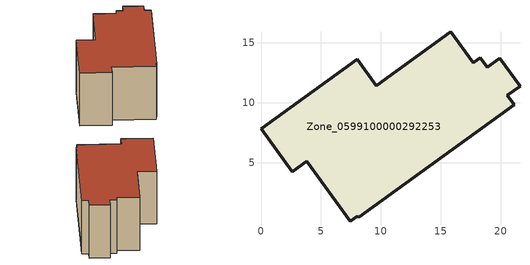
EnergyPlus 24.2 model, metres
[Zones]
Zone_0599100000292253
 floor ground (C_G): 8.04,0.53 7.45,0.11 3.82,5.11 2.61,4.23 0,7.83 8.02,13.65 9.63,11.43 15.84,15.93 17.71,13.35 18.29,13.76 18.87,12.96 19.92,13.73 21.61,11.39 20.56,10.63 21.13,9.85 8.14,0.44 z0
 wall outside (C_F): 2.61,4.23 3.82,5.11 7.45,0.11 8.04,0.53 8.14,0.44 21.13,9.85 20.56,10.63 21.61,11.39 19.92,13.73 18.87,12.96 18.29,13.76 17.71,13.35 15.84,15.93 9.63,11.43 8.02,13.65 0,7.83 2.61,4.23 z0:8.22
 roof outside (C_R): 8.14,0.44 21.13,9.85 20.56,10.63 21.61,11.39 19.92,13.73 18.87,12.96 18.29,13.76 17.71,13.35 15.84,15.93 9.63,11.43 8.02,13.65 0,7.83 2.61,4.23 3.82,5.11 7.45,0.11 8.04,0.53 z8.22
[BUILDING]
Pand.0599100000292253: North Axis=0; Terrain=City; Loads Convergence Tolerance Value=0.04; Temperature Convergence Tolerance Value=0.4; Solar Distribution=FullExterior; Maximum Number of Warmup Days=25; Minimum Number of Warmup Days=1
[Site:Location]
Rotterdam.The.Hague.AP_ZH_NLD Design_Conditions: Latitude=51.96; Longitude=4.45; Time Zone=1; Elevation=-4.5
[SITE:GROUNDTEMPERATURE:BUILDINGSURFACE]
18, 18, 18, 18, 18, 18, 18, 18, 18, 18, 18, 18
[MATERIAL] Thermal Absorptance=0.9; Solar Absorptance=0.7; Visible Absorptance=0.7
Name | Roughness | Thickness | Conductivity | Density | Specific Heat
G.D.1965 | MediumSmooth | 0.15 | 1 | 540 | 1210
F.D.1965 | Rough | 0.3 | 0.857143 | 1920 | 840
R.D.1965 | MediumRough | 0.2 | 0.08 | 1500 | 1000
[CONSTRUCTION]
C_G: G.D.1965
C_F: F.D.1965
C_R: R.D.1965
[ZONE]
Zone_0599100000292253: Type=1; Multiplier=1; Ceiling Height=Autocalculate; Volume=Autocalculate; Floor Area=autocalculate; Part of Total Floor Area=Yes
[ZONEINFILTRATION:DESIGNFLOWRATE]
Infil_Zone_0599100000292253: Zone or ZoneList or Space or SpaceList=Zone_0599100000292253; Schedule=AlwaysOn; Design Flow Rate Calculation Method=Flow/Area; Flow Rate per Floor Area=0.0042; Constant Term Coefficient=1; Temperature Term Coefficient=0; Velocity Term Coefficient=0; Velocity Squared Term Coefficient=0
[HVACTEMPLATE:ZONE:IDEALLOADSAIRSYSTEM]
Zone_0599100000292253: Maximum Heating Supply Air Temperature=50; Minimum Cooling Supply Air Temperature=13; Maximum Heating Supply Air Humidity Ratio=0.0156; Minimum Cooling Supply Air Humidity Ratio=0.0077; Heating Limit=NoLimit; Cooling Limit=NoLimit; Dehumidification Control Type=ConstantSensibleHeatRatio; Cooling Sensible Heat Ratio=0.7; Dehumidification Setpoint=60; Humidification Control Type=None; Humidification Setpoint=30; Outdoor Air Method=None; Outdoor Air Flow Rate per Person=0.00944; Outdoor Air Flow Rate per Zone Floor Area=0; Outdoor Air Flow Rate per Zone=0; Demand Controlled Ventilation Type=None; Outdoor Air Economizer Type=NoEconomizer; Heat Recovery Type=None; Sensible Heat Recovery Effectiveness=0.7; Latent Heat Recovery Effectiveness=0.65
[ZONECONTROL:THERMOSTAT]
ThermostatControl_Zone_0599100000292253: Zone or ZoneList=Zone_0599100000292253; Control Type Schedule=DualSetpointControlType; Control 1=Thermostat_Zone_0599100000292253; Temperature Difference Between Cutout And Setpoint=0
[THERMOSTATSETPOINT:DUALSETPOINT]
Thermostat_Zone_0599100000292253: Heating Setpoint Temperature Schedule=HeatingSetpoint_Zone_0599100000292253; Cooling Setpoint Temperature Schedule=CoolingSetpoint_Zone_0599100000292253
[SCHEDULE:COMPACT]
HeatingSetpoint_Zone_0599100000292253: Through: 12/31, For: AllDays, Until: 24:00, 21
CoolingSetpoint_Zone_0599100000292253: Through: 12/31, For: AllDays, Until: 24:00, 24
DualSetpointControlType: Through: 12/31, For: AllDays, Until: 24:00, 4
AlwaysOn: Through: 12/31, For: AllDays, Until: 24:00, 1
